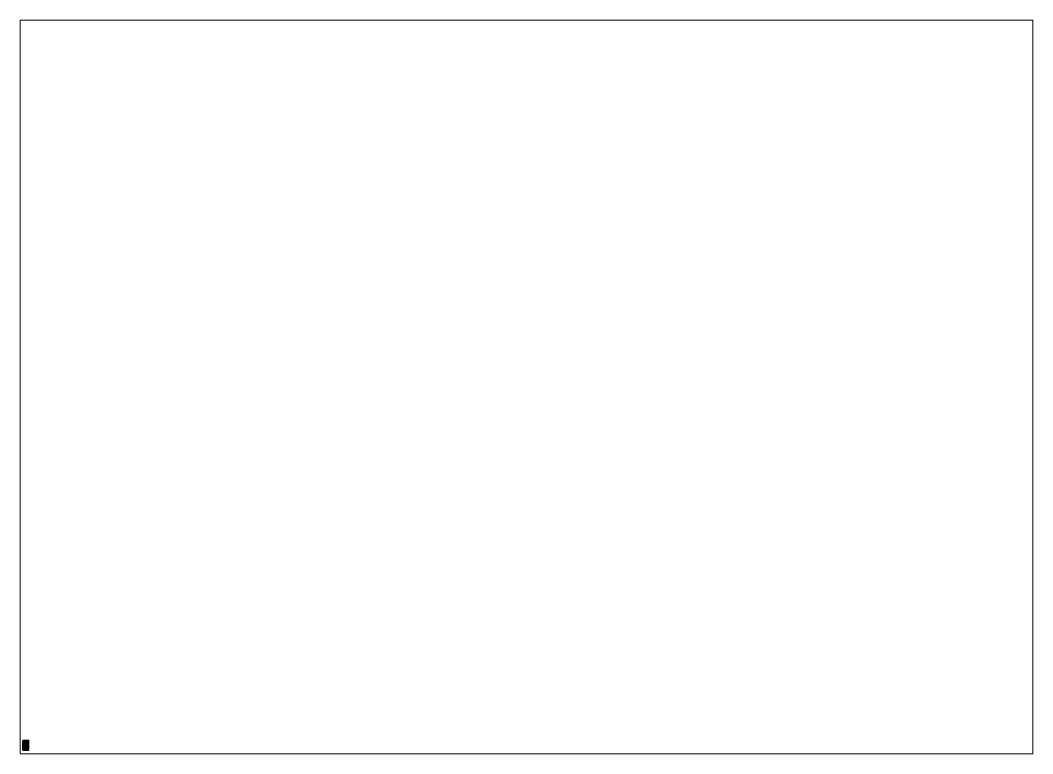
# Paper-space layout 'Layout1' of a CAD drawing. Extents: x 28 to 251, y 20 to 181.
# The model-space entities are those that its viewports show. They can reach past a viewport. Long polylines and large blocks are cut down to what shows.
import ezdxf

# ---------------------------------------------------------------- set-up
doc = ezdxf.new("R2010")
doc.units = 0
doc.layers.get('0').update_dxf_attribs({"linetype": 'CONTINUOUS'})
doc.layers.add('TENT', color=4, linetype='CONTINUOUS')

msp = doc.modelspace()

# ---------------------------------------------------------------- linework, layer by layer
at = {"layer": 'TENT'}
for points in [[(-1.19, 0.33, 1.85), (-1.21, 0.31, 1.85), (-1.21, 0.31, 2.56), (-1.19, 0.33, 2.56)], [(-1.19, 0.33, 2.56), (-1.21, 0.31, 2.56), (-1, 0.31, 2.74), (-1, 0.33, 2.72)], [(-1.21, 0.31, 1.74), (-1.18, 0.06, 1.74), (-1.18, 0.06, 2.56), (-1.21, 0.31, 2.56)], [(-1.21, 0.31, 2.56), (-1.18, 0.06, 2.56), (-1, 0.06, 2.72), (-1, 0.31, 2.74)], [(0.2, 0.33, 2.43), (1.19, 0.33, 1.85), (-1.19, 0.33, 1.85), (-0.2, 0.33, 2.43)], [(-0.22, 0.33, 2.61), (-0.22, 0.33, 2.45), (-1.19, 0.33, 1.85), (-1, 0.33, 2.72)], [(-0.22, 0.33, 2.45), (-0.2, 0.33, 2.43), (-1.19, 0.33, 1.85)], [(-1.19, 0.33, 1.85), (-1.19, 0.33, 2.56), (-1, 0.33, 2.72), (-1.19, 0.33, 1.85)], [(-1.18, 0.06, 1.74), (-1.18, 0.06, 1.74), (-1.18, -0.1, 2.4), (-1.18, -0.08, 2.42)], [(-1.18, 0.06, 1.74), (-1.18, -0.08, 2.42), (-1.18, -0.08, 2.49), (-1.18, 0.06, 2.56)], [(-1.18, 0.06, 1.74), (-1.18, -0.43, 1.74), (-1.18, -0.27, 2.4), (-1.18, -0.1, 2.4)], [(-1.18, 0.06, 2.56), (-1.18, -0.43, 2.56), (-1, -0.43, 2.72), (-1, 0.06, 2.72)], [(-1.18, -0.08, 2.49), (-1.18, -0.08, 2.49), (-1.18, -0.1, 2.51), (-1.18, 0.06, 2.56)], [(-1.18, -0.1, 2.51), (-1.18, -0.27, 2.51), (-1.18, -0.43, 2.56), (-1.18, 0.06, 2.56)], [(1, 0.31, 2.74), (1, 0.33, 2.72), (-1, 0.33, 2.72), (-1, 0.31, 2.74)], [(1, 0.33, 2.72), (0.2, 0.33, 2.63), (-0.2, 0.33, 2.63), (-1, 0.33, 2.72)], [(-0.2, 0.33, 2.63), (-0.22, 0.33, 2.61), (-1, 0.33, 2.72)], [(-1, 0.31, 2.74), (-1, 0.06, 2.72), (1, 0.06, 2.72), (1, 0.31, 2.74)], [(1, -0.43, 2.72), (1, 0.06, 2.72), (-1, 0.06, 2.72), (-1, -0.43, 2.72)], [(1.19, 0.33, 1.85), (1.19, 0.33, 1.85), (0.2, 0.33, 2.43), (0.22, 0.33, 2.45)], [(1, 0.33, 2.72), (1, 0.33, 2.72), (0.22, 0.33, 2.61), (0.2, 0.33, 2.63)], [(1, 0.33, 2.72), (1.19, 0.33, 1.85), (0.22, 0.33, 2.45), (0.22, 0.33, 2.61)], [(1.21, 0.31, 2.56), (1.19, 0.33, 2.56), (1, 0.33, 2.72), (1, 0.31, 2.74)], [(1.19, 0.33, 2.56), (1.19, 0.33, 1.85), (1.19, 0.33, 1.85), (1, 0.33, 2.72)], [(1.18, 0.06, 2.56), (1.21, 0.31, 2.56), (1, 0.31, 2.74), (1, 0.06, 2.72)], [(1.18, -0.43, 2.56), (1.18, 0.06, 2.56), (1, 0.06, 2.72), (1, -0.43, 2.72)], [(1.18, 0.06, 1.74), (1.21, 0.31, 1.74), (1.21, 0.31, 2.56), (1.18, 0.06, 2.56)], [(1.18, -0.43, 1.74), (1.18, 0.06, 1.74), (1.18, -0.1, 2.4), (1.18, -0.27, 2.4)], [(1.18, -0.27, 2.51), (1.18, -0.1, 2.51), (1.18, 0.06, 2.56), (1.18, -0.43, 2.56)], [(1.18, -0.08, 2.42), (1.18, 0.06, 1.74), (1.18, 0.06, 2.56), (1.18, -0.08, 2.49)], [(1.18, 0.06, 1.74), (1.18, 0.06, 1.74), (1.18, -0.08, 2.42), (1.18, -0.1, 2.4)], [(1.18, 0.06, 2.56), (1.18, 0.06, 2.56), (1.18, -0.1, 2.51), (1.18, -0.08, 2.49)], [(1.21, 0.31, 1.85), (1.19, 0.33, 1.85), (1.19, 0.33, 2.56), (1.21, 0.31, 2.56)], [(-1.18, -0.43, 1.74), (-1.21, -0.68, 1.74), (-1.21, -0.68, 2.56), (-1.18, -0.43, 2.56)], [(-1.18, -0.43, 2.56), (-1.21, -0.68, 2.56), (-1, -0.68, 2.74), (-1, -0.43, 2.72)], [(-1.21, -0.68, 1.74), (-1.18, -0.93, 1.74), (-1.18, -0.93, 2.56), (-1.21, -0.68, 2.56)], [(-1.21, -0.68, 2.56), (-1.18, -0.93, 2.56), (-1, -0.93, 2.72), (-1, -0.68, 2.74)], [(-1.18, -1.42, 1.74), (-1.21, -1.68, 1.74), (-1.21, -1.68, 2.56), (-1.18, -1.42, 2.56)], [(-1.18, -1.42, 2.56), (-1.21, -1.68, 2.56), (-1, -1.68, 2.74), (-1, -1.42, 2.72)], [(-1.21, -1.68, 1.74), (-1.18, -1.94, 1.74), (-1.18, -1.94, 2.56), (-1.21, -1.68, 2.56)], [(-1.21, -1.68, 2.56), (-1.18, -1.94, 2.56), (-1, -1.94, 2.72), (-1, -1.68, 2.74)], [(-1.18, -2.43, 1.74), (-1.21, -2.68, 1.74), (-1.21, -2.68, 2.56), (-1.18, -2.43, 2.56)], [(-1.18, -2.43, 2.56), (-1.21, -2.68, 2.56), (-1, -2.68, 2.74), (-1, -2.43, 2.72)], [(-1.21, -2.68, 1.74), (-1.18, -2.93, 1.74), (-1.18, -2.93, 2.56), (-1.21, -2.68, 2.56)], [(-1.21, -2.68, 2.56), (-1.18, -2.93, 2.56), (-1, -2.93, 2.72), (-1, -2.68, 2.74)], [(-1.18, -3.42, 1.74), (-1.21, -3.67, 1.74), (-1.21, -3.67, 2.56), (-1.18, -3.42, 2.56)], [(-1.18, -3.42, 2.56), (-1.21, -3.67, 2.56), (-1, -3.67, 2.74), (-1, -3.42, 2.72)], [(-1.21, -3.67, 1.74), (-1.18, -3.69, 1.74), (-1.18, -3.69, 2.56), (-1.21, -3.67, 2.56)], [(-1.21, -3.67, 2.56), (-1.18, -3.69, 2.56), (-1, -3.69, 2.72), (-1, -3.67, 2.74)], [(-1.18, -0.43, 1.74), (-1.18, -0.43, 1.74), (-1.18, -0.29, 2.42), (-1.18, -0.27, 2.4)], [(-1.18, -0.43, 2.56), (-1.18, -0.43, 2.56), (-1.18, -0.27, 2.51), (-1.18, -0.29, 2.49)], [(-1.18, -0.29, 2.42), (-1.18, -0.43, 1.74), (-1.18, -0.43, 2.56), (-1.18, -0.29, 2.49)], [(-1.18, -0.93, 1.74), (-1.18, -0.93, 1.74), (-1.18, -1.09, 2.4), (-1.18, -1.07, 2.42)], [(-1.18, -0.93, 1.74), (-1.18, -1.07, 2.42), (-1.18, -1.07, 2.49), (-1.18, -0.93, 2.56)], [(-1.18, -0.93, 1.74), (-1.18, -1.42, 1.74), (-1.18, -1.26, 2.4), (-1.18, -1.09, 2.4)], [(-1.18, -0.93, 2.56), (-1.18, -1.42, 2.56), (-1, -1.42, 2.72), (-1, -0.93, 2.72)], [(-1.18, -1.07, 2.49), (-1.18, -1.07, 2.49), (-1.18, -1.09, 2.51), (-1.18, -0.93, 2.56)], [(-1.18, -1.09, 2.51), (-1.18, -1.26, 2.51), (-1.18, -1.42, 2.56), (-1.18, -0.93, 2.56)], [(-1.18, -1.42, 1.74), (-1.18, -1.42, 1.74), (-1.18, -1.28, 2.42), (-1.18, -1.26, 2.4)], [(-1.18, -1.42, 2.56), (-1.18, -1.42, 2.56), (-1.18, -1.26, 2.51), (-1.18, -1.28, 2.49)], [(-1.18, -1.28, 2.42), (-1.18, -1.42, 1.74), (-1.18, -1.42, 2.56), (-1.18, -1.28, 2.49)], [(-1.18, -1.94, 1.74), (-1.18, -1.94, 1.74), (-1.18, -2.1, 2.4), (-1.18, -2.08, 2.42)], [(-1.18, -1.94, 1.74), (-1.18, -2.08, 2.42), (-1.18, -2.08, 2.49), (-1.18, -1.94, 2.56)], [(-1.18, -1.94, 1.74), (-1.18, -2.43, 1.74), (-1.18, -2.27, 2.4), (-1.18, -2.1, 2.4)], [(-1.18, -1.94, 2.56), (-1.18, -2.43, 2.56), (-1, -2.43, 2.72), (-1, -1.94, 2.72)], [(-1.18, -2.1, 2.51), (-1.18, -2.27, 2.51), (-1.18, -2.43, 2.56), (-1.18, -1.94, 2.56)], [(-1.18, -2.08, 2.49), (-1.18, -2.08, 2.49), (-1.18, -2.1, 2.51), (-1.18, -1.94, 2.56)], [(-1.18, -2.43, 1.74), (-1.18, -2.43, 1.74), (-1.18, -2.29, 2.42), (-1.18, -2.27, 2.4)], [(-1.18, -2.43, 2.56), (-1.18, -2.43, 2.56), (-1.18, -2.27, 2.51), (-1.18, -2.29, 2.49)], [(-1.18, -2.29, 2.42), (-1.18, -2.43, 1.74), (-1.18, -2.43, 2.56), (-1.18, -2.29, 2.49)], [(-1.18, -2.93, 1.74), (-1.18, -3.42, 1.74), (-1.18, -3.26, 2.4), (-1.18, -3.09, 2.4)], [(-1.18, -2.93, 1.74), (-1.18, -3.07, 2.42), (-1.18, -3.07, 2.49), (-1.18, -2.93, 2.56)], [(-1.18, -2.93, 1.74), (-1.18, -2.93, 1.74), (-1.18, -3.09, 2.4), (-1.18, -3.07, 2.42)], [(-1.18, -3.09, 2.51), (-1.18, -3.26, 2.51), (-1.18, -3.42, 2.56), (-1.18, -2.93, 2.56)], [(-1.18, -3.07, 2.49), (-1.18, -3.07, 2.49), (-1.18, -3.09, 2.51), (-1.18, -2.93, 2.56)], [(-1.18, -2.93, 2.56), (-1.18, -3.42, 2.56), (-1, -3.42, 2.72), (-1, -2.93, 2.72)], [(-1.18, -3.42, 1.74), (-1.18, -3.42, 1.74), (-1.18, -3.28, 2.42), (-1.18, -3.26, 2.4)], [(-1.18, -3.42, 2.56), (-1.18, -3.42, 2.56), (-1.18, -3.26, 2.51), (-1.18, -3.28, 2.49)], [(-1.18, -3.28, 2.42), (-1.18, -3.42, 1.74), (-1.18, -3.42, 2.56), (-1.18, -3.28, 2.49)], [(-1.18, -3.69, 2.56), (-1.18, -3.69, 1.74), (-0.9, -3.69, 2.56), (-1, -3.69, 2.72)], [(1, -0.68, 2.74), (1, -0.43, 2.72), (-1, -0.43, 2.72), (-1, -0.68, 2.74)], [(-1, -0.68, 2.74), (-1, -0.93, 2.72), (1, -0.93, 2.72), (1, -0.68, 2.74)], [(1, -1.42, 2.72), (1, -0.93, 2.72), (-1, -0.93, 2.72), (-1, -1.42, 2.72)], [(1, -1.68, 2.74), (1, -1.42, 2.72), (-1, -1.42, 2.72), (-1, -1.68, 2.74)], [(-1, -1.68, 2.74), (-1, -1.94, 2.72), (1, -1.94, 2.72), (1, -1.68, 2.74)], [(1, -2.43, 2.72), (1, -1.94, 2.72), (-1, -1.94, 2.72), (-1, -2.43, 2.72)], [(1, -2.68, 2.74), (1, -2.43, 2.72), (-1, -2.43, 2.72), (-1, -2.68, 2.74)], [(-1, -2.68, 2.74), (-1, -2.93, 2.72), (1, -2.93, 2.72), (1, -2.68, 2.74)], [(1, -3.42, 2.72), (1, -2.93, 2.72), (-1, -2.93, 2.72), (-1, -3.42, 2.72)], [(1, -3.67, 2.74), (1, -3.42, 2.72), (-1, -3.42, 2.72), (-1, -3.67, 2.74)], [(1, -3.69, 2.72), (1, -3.67, 2.74), (-1, -3.67, 2.74), (-1, -3.69, 2.72)], [(-0.9, -3.69, 2.56), (0.9, -3.69, 2.56), (1, -3.69, 2.72), (-1, -3.69, 2.72)], [(1.18, -3.69, 1.74), (1.18, -3.69, 2.56), (1, -3.69, 2.72), (0.9, -3.69, 2.56)], [(1.21, -0.68, 2.56), (1.18, -0.43, 2.56), (1, -0.43, 2.72), (1, -0.68, 2.74)], [(1.18, -0.93, 2.56), (1.21, -0.68, 2.56), (1, -0.68, 2.74), (1, -0.93, 2.72)], [(1.18, -1.42, 2.56), (1.18, -0.93, 2.56), (1, -0.93, 2.72), (1, -1.42, 2.72)], [(1.21, -1.68, 2.56), (1.18, -1.42, 2.56), (1, -1.42, 2.72), (1, -1.68, 2.74)], [(1.18, -1.94, 2.56), (1.21, -1.68, 2.56), (1, -1.68, 2.74), (1, -1.94, 2.72)], [(1.18, -2.43, 2.56), (1.18, -1.94, 2.56), (1, -1.94, 2.72), (1, -2.43, 2.72)], [(1.21, -2.68, 2.56), (1.18, -2.43, 2.56), (1, -2.43, 2.72), (1, -2.68, 2.74)], [(1.18, -2.93, 2.56), (1.21, -2.68, 2.56), (1, -2.68, 2.74), (1, -2.93, 2.72)], [(1.18, -3.42, 2.56), (1.18, -2.93, 2.56), (1, -2.93, 2.72), (1, -3.42, 2.72)], [(1.21, -3.67, 2.56), (1.18, -3.42, 2.56), (1, -3.42, 2.72), (1, -3.67, 2.74)], [(1.18, -3.69, 2.56), (1.21, -3.67, 2.56), (1, -3.67, 2.74), (1, -3.69, 2.72)], [(1.18, -0.43, 1.74), (1.18, -0.43, 1.74), (1.18, -0.27, 2.4), (1.18, -0.29, 2.42)], [(1.18, -0.29, 2.49), (1.18, -0.29, 2.49), (1.18, -0.27, 2.51), (1.18, -0.43, 2.56)], [(1.18, -0.43, 1.74), (1.18, -0.29, 2.42), (1.18, -0.29, 2.49), (1.18, -0.43, 2.56)], [(1.21, -0.68, 1.74), (1.18, -0.43, 1.74), (1.18, -0.43, 2.56), (1.21, -0.68, 2.56)], [(1.18, -0.93, 1.74), (1.21, -0.68, 1.74), (1.21, -0.68, 2.56), (1.18, -0.93, 2.56)], [(1.18, -0.93, 1.74), (1.18, -0.93, 1.74), (1.18, -1.07, 2.42), (1.18, -1.09, 2.4)], [(1.18, -1.07, 2.42), (1.18, -0.93, 1.74), (1.18, -0.93, 2.56), (1.18, -1.07, 2.49)], [(1.18, -1.42, 1.74), (1.18, -0.93, 1.74), (1.18, -1.09, 2.4), (1.18, -1.26, 2.4)], [(1.18, -0.93, 2.56), (1.18, -0.93, 2.56), (1.18, -1.09, 2.51), (1.18, -1.07, 2.49)], [(1.18, -1.26, 2.51), (1.18, -1.09, 2.51), (1.18, -0.93, 2.56), (1.18, -1.42, 2.56)], [(1.18, -1.42, 1.74), (1.18, -1.42, 1.74), (1.18, -1.26, 2.4), (1.18, -1.28, 2.42)], [(1.18, -1.28, 2.49), (1.18, -1.28, 2.49), (1.18, -1.26, 2.51), (1.18, -1.42, 2.56)], [(1.18, -1.42, 1.74), (1.18, -1.28, 2.42), (1.18, -1.28, 2.49), (1.18, -1.42, 2.56)], [(1.21, -1.68, 1.74), (1.18, -1.42, 1.74), (1.18, -1.42, 2.56), (1.21, -1.68, 2.56)], [(1.18, -1.94, 1.74), (1.21, -1.68, 1.74), (1.21, -1.68, 2.56), (1.18, -1.94, 2.56)], [(1.18, -1.94, 1.74), (1.18, -1.94, 1.74), (1.18, -2.08, 2.42), (1.18, -2.1, 2.4)], [(1.18, -2.08, 2.42), (1.18, -1.94, 1.74), (1.18, -1.94, 2.56), (1.18, -2.08, 2.49)], [(1.18, -2.43, 1.74), (1.18, -1.94, 1.74), (1.18, -2.1, 2.4), (1.18, -2.27, 2.4)], [(1.18, -2.27, 2.51), (1.18, -2.1, 2.51), (1.18, -1.94, 2.56), (1.18, -2.43, 2.56)], [(1.18, -1.94, 2.56), (1.18, -1.94, 2.56), (1.18, -2.1, 2.51), (1.18, -2.08, 2.49)], [(1.18, -2.43, 1.74), (1.18, -2.43, 1.74), (1.18, -2.27, 2.4), (1.18, -2.29, 2.42)], [(1.18, -2.29, 2.49), (1.18, -2.29, 2.49), (1.18, -2.27, 2.51), (1.18, -2.43, 2.56)], [(1.18, -2.43, 1.74), (1.18, -2.29, 2.42), (1.18, -2.29, 2.49), (1.18, -2.43, 2.56)], [(1.21, -2.68, 1.74), (1.18, -2.43, 1.74), (1.18, -2.43, 2.56), (1.21, -2.68, 2.56)], [(1.18, -2.93, 1.74), (1.21, -2.68, 1.74), (1.21, -2.68, 2.56), (1.18, -2.93, 2.56)], [(1.18, -3.42, 1.74), (1.18, -2.93, 1.74), (1.18, -3.09, 2.4), (1.18, -3.26, 2.4)], [(1.18, -3.07, 2.42), (1.18, -2.93, 1.74), (1.18, -2.93, 2.56), (1.18, -3.07, 2.49)], [(1.18, -2.93, 1.74), (1.18, -2.93, 1.74), (1.18, -3.07, 2.42), (1.18, -3.09, 2.4)], [(1.18, -3.26, 2.51), (1.18, -3.09, 2.51), (1.18, -2.93, 2.56), (1.18, -3.42, 2.56)], [(1.18, -2.93, 2.56), (1.18, -2.93, 2.56), (1.18, -3.09, 2.51), (1.18, -3.07, 2.49)], [(1.18, -3.42, 1.74), (1.18, -3.42, 1.74), (1.18, -3.26, 2.4), (1.18, -3.28, 2.42)], [(1.18, -3.28, 2.49), (1.18, -3.28, 2.49), (1.18, -3.26, 2.51), (1.18, -3.42, 2.56)], [(1.18, -3.42, 1.74), (1.18, -3.28, 2.42), (1.18, -3.28, 2.49), (1.18, -3.42, 2.56)], [(1.21, -3.67, 1.74), (1.18, -3.42, 1.74), (1.18, -3.42, 2.56), (1.21, -3.67, 2.56)], [(1.18, -3.69, 1.74), (1.21, -3.67, 1.74), (1.21, -3.67, 2.56), (1.18, -3.69, 2.56)]]:
    msp.add_3dface(points, dxfattribs=at)

psp = doc.layouts.get("Layout1")

# ---------------------------------------------------------------- viewports
at = {"layer": '0'}
psp.add_viewport(center=(139.22, 100.81), size=(222.76, 161.29), view_center_point=(210, 148.5), view_height=307.4901, dxfattribs=at)

doc.saveas('drawing.dxf')
